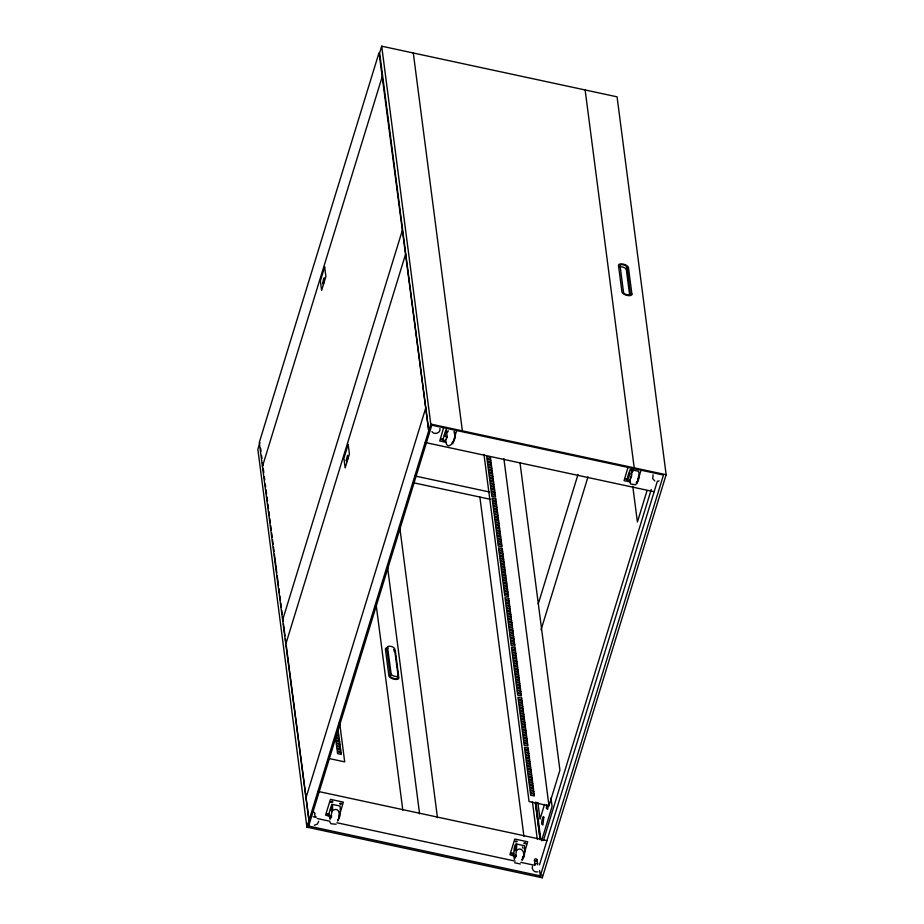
<?xml version="1.0" encoding="UTF-8"?>
<svg xmlns="http://www.w3.org/2000/svg" width="924" height="924" viewBox="0 0 924 924"><rect width="100%" height="100%" fill="white"/><g stroke="black" fill="none" stroke-linecap="round" stroke-linejoin="round"><path stroke-width="1.39" d="M548.475 804.411L547.666 809.401L546.569 808.488A3.881 0.681 -77.9 0 1 546.777 804.896M330.342 809.863L331.173 807.472M446.639 437.248L447.274 436.451L446.165 439.397L443.705 441.129L443.197 438.657L445.934 429.741M446.927 437.595L446.604 437.191M521.794 859.759C525.248 858.165 524.774 850.068 524.428 845.703L516.204 843.935C513.132 844.189 513.074 865.569 515.904 855.763C515.962 854.007 514.714 857.276 515.754 856.767M631.023 476.472L631.542 476.23M638.426 478.389L637.826 478.771M514.322 859.47L514.518 857.876M631.092 476.079L630.988 476.726M330.053 819.045L330.318 817.359M445.634 439.385C446.049 454.238 458.258 439.443 454.412 431.935M629.983 479.048L630.445 483.922L635.689 484.834L637.71 481.058L639.038 473.746L638.588 471.309L630.284 469.404C621.921 489.189 635.158 479.036 630.907 469.808M386.879 649.584L387.63 646.904A3.661 1.594 17.1 0 1 390.875 646.373A3.661 1.594 17.1 0 1 394.444 648.371L398.071 675.294L397.32 677.985A3.661 1.594 17.1 0 1 394.074 678.516A3.661 1.594 17.1 0 1 390.506 676.518L386.948 649.122A3.661 1.594 17.1 0 1 387.768 648.556M398.071 675.294L398.001 675.756A3.661 1.594 17.1 0 1 394.767 676.287A3.661 1.594 17.1 0 1 391.187 674.289L387.56 647.354M447.077 436.567L446.558 430.157L444.606 436.521M318.722 821.297L317.429 824.046L314.356 825.236M532.443 866.273C531.45 869.496 534.522 872.857 537.837 871.794M522.892 857.645L522.303 858.015M337.572 820.223C340.852 817.867 340.436 810.521 340.078 806.04L331.866 804.273L329.117 813.189L329.822 818.456L330.526 818.71L332.594 808.592L332.49 804.677L330.919 809.782M522.845 857.784C526.022 853.36 521.194 845.726 516.62 850.554M331.508 816.285L331.45 817.197L330.977 816.77M515.811 856.132L516.828 844.34L514.876 850.715M631.277 477.523L631.034 476.715M630.953 476.853L630.203 477.131L631.034 476.287M511.342 853.337L512.543 852.933L513.64 853.88M631 474.324L631.785 472.083M522.187 860.313L523.1 857.114L522.51 856.987M259.91 442.608L257.854 449.283L306.93 827.165L542.296 877.8L666.146 474.717L617.07 96.835L381.704 46.2L379.649 52.876L428.724 430.757L379.025 52.749L259.286 442.469L308.986 820.477L286.301 645.853M262.439 466.493L382.178 76.761M282.628 619.992L402.367 230.272M285.793 644.12L405.532 254.389M305.994 797.747L425.733 408.015M306.93 827.165L430.78 424.07L381.704 46.2M308.639 826.056L431.797 425.19L663.478 475.04L540.321 875.894L308.639 826.056L308.281 823.296M443.705 427.454L439.732 440.991L446.177 442.388M452.633 443.774L453.684 440.355M454.111 438.992L456.629 430.78M338.565 818.306L343.347 802.136L330.434 799.364L325.594 815.095L330.908 816.839M393.959 651.108L394.64 648.879M390.309 675.998L390.991 673.781M629.591 294.571L626.333 269.554L626.83 266.805A3.661 1.594 17.1 0 0 623.25 264.807A3.661 1.594 17.1 0 0 620.016 265.338L623.573 292.735A3.661 1.594 17.1 0 0 627.142 294.733A3.661 1.594 17.1 0 0 630.387 294.202L627.026 267.325M538.23 603.973L577.997 474.52M541.048 629.879L588.022 476.819M628.054 467.117L624.07 480.653L630.526 482.051M628.17 478.736L629.729 473.631M636.982 483.437L640.979 470.432M522.915 857.969L527.685 841.799L514.784 839.027L509.944 854.758L513.871 856.017M544.548 804.4L540.032 819.103L537.872 802.494M483.968 454.412L529.048 801.535L548.983 805.82L559.921 770.189L520.039 463.063M647.089 490.505L637.41 522.025L632.767 486.313M541.568 840.748L552.09 806.49L550.981 797.92M543.381 840.621L651.27 489.512M539.477 864.91L657.368 481.208M337.71 821.032C340.009 816.654 340.517 806.363 332.617 810.348M447.493 432.282L448.359 430.827M331.97 811.526L332.27 810.891M631.843 471.945L633.229 470.097M653.072 474.809L652.737 478.667L654.746 480.954M330.353 816.689L330.538 815.684L331.162 815.95M331.658 815.823L331.15 815.869M515.292 856.479L514.876 855.347L515.5 855.532M629.775 472.395L628.805 475.167M515.881 846.742L514.807 848.521L515.003 850.403M452.113 442.781C455.763 440.274 454.885 435.112 454.146 431.508M445.818 432.363L444.363 435.008L444.86 436.428M336.093 824.231L331 823.781L329.983 822.279M446.442 437.595L446.084 436.451L446.685 436.706M520.339 863.975L514.599 862.75M658.038 481.265L659.089 480.861M534.476 863.894L537.768 863.432M636.266 482.559L638.345 480.364L639.165 476.276M631.623 471.217L633.31 470.974M313.167 816.77L316.458 817.082M430.78 424.07L666.146 474.717M425.259 442.504L654.134 491.741M414.945 475.964L489.639 492.03M412.936 482.651L490.552 499.353M336.359 734.926L338.854 735.469L338.611 733.656M336.463 735.816L338.958 736.359L339.189 738.161L335.458 737.364M328.759 758.442L344.698 761.873L339.501 721.875M318.064 791.406L546.939 840.644M317.209 818.525L329.856 821.24M336.867 822.753L515.199 861.122M520.813 862.335L534.857 865.349M515.165 841.741C519.392 842.157 516.031 840.251 515.003 841.394M431.924 431.612C434.188 435.262 441.002 432.975 439.916 428.586M522.372 846.938L523.088 848.29M511.411 853.522L512.658 854.319L513.594 853.453M626.333 269.554L626.137 269.034A3.661 1.594 17.1 0 0 623.03 267.151A3.661 1.594 17.1 0 0 619.623 267.232M627.719 479.348C624.67 476.461 625.583 481.519 627.662 478.921M443.37 439.685C440.321 436.798 441.233 441.857 443.312 439.258M535.354 802.679L540.228 839.754L535.423 802.413M585.135 89.963L634.211 467.844M503.892 458.708L548.983 805.82M535.955 802.124L540.771 839.269M532.443 801.94L537.283 839.154M541.926 874.936L542.296 877.8M539.604 870.385L540.321 875.894M537.006 859.944L537.641 864.772M534.43 860.001L535.054 864.829M479.879 497.054L523.931 836.278M413.294 52.991L462.37 430.873M399.549 525.687L437.468 817.682M387.618 567.648L419.6 813.836M376.056 604.111L402.829 810.233M337.907 728.227L338.138 730.029M338.23 730.942L338.473 732.755M314.645 813.236L315.119 816.851M260.649 448.325L261.018 451.189M261.584 455.486L261.954 458.35M262.508 462.647L262.878 465.511M263.248 468.364L263.814 472.661M264.368 476.957L264.738 479.822M265.303 484.118L265.673 486.971M266.043 489.836L266.597 494.132M266.967 496.997L267.533 501.293M267.902 504.158L268.457 508.443M268.826 511.307L269.392 515.604M269.762 518.468L270.316 522.765M270.686 525.617L271.252 529.914M271.621 532.778L272.176 537.075M272.545 539.939L273.111 544.236M273.481 547.089L274.035 551.385M274.405 554.25L276.819 572.857M277.2 575.721L278.494 585.735M278.863 588.6L279.429 592.896M279.799 595.761L280.353 600.057M280.723 602.922L281.289 607.207M281.658 610.071L282.213 614.368M282.582 617.232L283.148 621.529M283.518 624.381L285.008 635.839M285.377 638.703L285.932 642.989M312.116 812.993A1.294 1.143 -7.4 0 1 313.698 812.15A1.294 1.143 -7.4 0 1 314.599 813.536M535.377 861.087A1.294 1.143 -7.4 0 1 534.603 859.436A1.294 1.143 -7.4 0 1 536.636 859.147A1.294 1.143 -7.4 0 1 536.359 860.949M387.653 647.678A5.174 2.252 17.1 0 0 385.435 649.226L388.877 675.744A5.174 2.252 17.1 0 0 394.167 679.221A5.174 2.252 17.1 0 0 398.845 677.881L395.391 651.374A5.174 2.252 17.1 0 0 393.716 649.353M330.723 801.963C333.645 803.43 333.437 799.734 330.723 801.963M543.762 817.625L542.873 824.993L541.776 824.069A3.881 0.681 -77.9 0 1 542.469 818.572A3.881 0.681 -77.9 0 1 543.762 817.625M322.73 282.813C323.562 289.073 325.826 269.011 322.73 282.813M346.269 460.267C347.089 466.539 349.353 446.477 346.269 460.267M327.108 813.721C327.396 815.892 330.908 812.716 327.108 813.721M339.801 803.499C340.101 805.682 343.601 802.494 339.801 803.499M524.151 843.162C525.202 841.533 527.754 845.564 524.047 843.115M324.647 266.932L320.374 280.85L321.61 290.425L325.895 276.507L324.647 266.932M348.175 444.386L343.901 458.316L345.149 467.879L349.422 453.961L348.175 444.386M490.436 457.403L486.694 456.595L486.936 458.408L490.667 459.205L490.436 457.403M490.76 460.094L487.017 459.297L487.248 461.099L490.991 461.908L490.76 460.094M491.118 462.797L487.375 462L487.606 463.802L491.349 464.61L491.118 462.797M491.487 465.534L487.757 464.726L487.988 466.539L491.718 467.336L491.487 465.534M491.811 468.237L488.08 467.428L488.311 469.242L492.042 470.039L491.811 468.237M492.169 470.94L488.438 470.131L488.669 471.933L492.4 472.742L492.169 470.94M492.55 473.666L488.808 472.857L489.039 474.67L492.781 475.479L492.55 473.666M492.873 476.368L489.131 475.56L489.362 477.373L493.104 478.17L492.873 476.368M493.231 479.071L489.489 478.262L489.72 480.076L493.462 480.873L493.231 479.071M493.601 481.797L489.87 481L490.101 482.802L493.832 483.61L493.601 481.797M493.924 484.499L490.182 483.691L490.425 485.504L494.155 486.313L493.924 484.499M494.282 487.202L490.552 486.394L490.783 488.207L494.513 489.004L494.282 487.202M494.663 489.928L490.921 489.131L491.152 490.933L494.894 491.741L494.663 489.928M494.975 492.631L491.245 491.834L491.476 493.635L495.218 494.444L494.975 492.631M495.345 495.333L491.603 494.536L491.834 496.338L495.576 497.147L495.345 495.333M495.83 498.972L492.099 498.163L492.33 499.976L496.061 500.773L495.83 498.972M496.153 501.674L492.423 500.866L492.654 502.679L496.384 503.476L496.153 501.674M496.511 504.377L492.781 503.568L493.012 505.37L496.742 506.179L496.511 504.377M496.893 507.103L493.15 506.306L493.381 508.108L497.124 508.916L496.893 507.103M497.216 509.805L493.474 508.997L493.705 510.81L497.447 511.607L497.216 509.805M497.574 512.508L493.832 511.7L494.063 513.513L497.805 514.31L497.574 512.508M497.944 515.234L494.213 514.437L494.444 516.239L498.175 517.047L497.944 515.234M498.267 517.937L494.525 517.128L494.767 518.942L498.498 519.75L498.267 517.937M498.625 520.639L494.894 519.831L495.125 521.644L498.856 522.441L498.625 520.639M499.006 523.377L495.264 522.568L495.495 524.37L499.237 525.178L499.006 523.377M499.318 526.068L495.587 525.271L495.818 527.073L499.561 527.881L499.318 526.068M499.688 528.771L495.945 527.974L496.176 529.775L499.919 530.584L499.688 528.771M500.057 531.508L496.315 530.699L496.558 532.513L500.288 533.31L500.057 531.508M500.381 534.199L496.638 533.402L496.881 535.204L500.612 536.012L500.381 534.199M500.739 536.902L496.997 536.105L497.239 537.907L500.97 538.715L500.739 536.902M501.108 539.639L497.378 538.831L497.609 540.644L501.351 541.441L501.108 539.639M501.432 542.342L497.701 541.533L497.932 543.347L501.674 544.144L501.432 542.342M501.79 545.044L498.059 544.236L498.29 546.038L502.032 546.846L501.79 545.044M502.286 548.671L498.556 547.874L498.787 549.676L502.529 550.485L502.286 548.671M502.61 551.374L498.879 550.577L499.11 552.379L502.852 553.187L502.61 551.374M502.968 554.077L499.237 553.268L499.468 555.081L503.21 555.89L502.968 554.077M503.349 556.814L499.607 556.005L499.849 557.819L503.58 558.616L503.349 556.814M503.672 559.505L499.93 558.708L500.173 560.51L503.903 561.318L503.672 559.505M504.03 562.208L500.288 561.411L500.531 563.213L504.261 564.021L504.03 562.208M504.4 564.945L500.669 564.137L500.9 565.95L504.643 566.747L504.4 564.945M504.723 567.648L500.993 566.839L501.224 568.641L504.966 569.45L504.723 567.648M505.082 570.339L501.351 569.542L501.582 571.344L505.324 572.152L505.082 570.339M505.463 573.076L501.72 572.268L501.963 574.081L505.694 574.89L505.463 573.076M505.786 575.779L502.044 574.971L502.286 576.784L506.017 577.581L505.786 575.779M506.144 578.482L502.402 577.673L502.644 579.487L506.375 580.284L506.144 578.482M506.514 581.208L502.783 580.411L503.014 582.212L506.756 583.021L506.514 581.208M506.837 583.91L503.106 583.102L503.337 584.915L507.08 585.712L506.837 583.91M507.195 586.613L503.464 585.804L503.696 587.618L507.438 588.415L507.195 586.613M507.576 589.339L503.834 588.542L504.077 590.344L507.807 591.152L507.576 589.339M507.9 592.041L504.158 591.245L504.389 593.046L508.131 593.855L507.9 592.041M508.258 594.744L504.516 593.936L504.758 595.749L508.489 596.558L508.258 594.744M508.743 598.382L505.012 597.574L505.243 599.387L508.985 600.184L508.743 598.382M509.066 601.085L505.336 600.277L505.567 602.078L509.309 602.887L509.066 601.085M509.424 603.788L505.694 602.979L505.925 604.781L509.667 605.59L509.424 603.788M509.805 606.514L506.063 605.705L506.306 607.518L510.036 608.327L509.805 606.514M510.129 609.216L506.387 608.408L506.629 610.221L510.36 611.018L510.129 609.216M510.487 611.919L506.745 611.111L506.987 612.924L510.718 613.721L510.487 611.919M510.857 614.645L507.126 613.848L507.357 615.65L511.099 616.458L510.857 614.645M511.18 617.347L507.449 616.539L507.68 618.352L511.422 619.149L511.18 617.347M511.538 620.05L507.807 619.242L508.038 621.055L511.781 621.852L511.538 620.05M511.919 622.776L508.177 621.979L508.419 623.781L512.15 624.589L511.919 622.776M512.243 625.479L508.5 624.682L508.731 626.484L512.473 627.292L512.243 625.479M512.601 628.181L508.858 627.373L509.101 629.186L512.832 629.995L512.601 628.181M512.97 630.919L509.239 630.11L509.471 631.924L513.213 632.721L512.97 630.919M513.294 633.61L509.563 632.813L509.794 634.615L513.525 635.423L513.294 633.61M513.652 636.313L509.921 635.516L510.152 637.317L513.894 638.126L513.652 636.313M514.033 639.05L510.291 638.241L510.522 640.055L514.264 640.852L514.033 639.05M514.356 641.753L510.614 640.944L510.845 642.746L514.587 643.554L514.356 641.753M514.714 644.444L510.972 643.647L511.203 645.449L514.945 646.257L514.714 644.444M515.199 648.082L511.469 647.285L511.7 649.087L515.442 649.895L515.199 648.082M515.523 650.785L511.792 649.976L512.023 651.79L515.765 652.598L515.523 650.785M515.881 653.487L512.15 652.679L512.381 654.492L516.123 655.289L515.881 653.487M516.262 656.213L512.52 655.416L512.762 657.218L516.493 658.027L516.262 656.213M516.585 658.916L512.843 658.119L513.074 659.921L516.816 660.729L516.585 658.916M516.943 661.619L513.201 660.822L513.444 662.624L517.174 663.432L516.943 661.619M517.313 664.356L513.582 663.548L513.813 665.361L517.556 666.158L517.313 664.356M517.636 667.047L513.906 666.25L514.137 668.052L517.867 668.861L517.636 667.047M517.994 669.75L514.264 668.953L514.495 670.755L518.237 671.563L517.994 669.75M518.376 672.487L514.633 671.679L514.864 673.492L518.607 674.289L518.376 672.487M518.699 675.19L514.957 674.381L515.188 676.183L518.93 676.992L518.699 675.19M519.057 677.893L515.315 677.084L515.546 678.886L519.288 679.694L519.057 677.893M519.427 680.618L515.696 679.81L515.927 681.623L519.658 682.432L519.427 680.618M519.75 683.321L516.008 682.513L516.25 684.326L519.981 685.123L519.75 683.321M520.108 686.024L516.377 685.215L516.608 687.029L520.339 687.826L520.108 686.024M520.489 688.75L516.747 687.953L516.978 689.754L520.72 690.563L520.489 688.75M520.801 691.452L517.07 690.644L517.301 692.457L521.044 693.254L520.801 691.452M521.171 694.155L517.428 693.346L517.659 695.16L521.402 695.957L521.171 694.155M521.702 698.094L517.96 697.285L518.191 699.098L521.933 699.895L521.702 698.094M522.014 700.796L518.283 699.988L518.514 701.79L522.256 702.598L522.014 700.796M522.383 703.487L518.641 702.69L518.872 704.492L522.614 705.301L522.383 703.487M522.753 706.225L519.022 705.416L519.253 707.23L522.984 708.027L522.753 706.225M523.076 708.927L519.334 708.119L519.577 709.932L523.307 710.729L523.076 708.927M523.434 711.63L519.704 710.822L519.935 712.635L523.665 713.432L523.434 711.63M523.816 714.356L520.073 713.559L520.304 715.361L524.047 716.169L523.816 714.356M524.127 717.059L520.397 716.25L520.628 718.064L524.37 718.86L524.127 717.059M524.497 719.761L520.755 718.953L520.986 720.766L524.728 721.563L524.497 719.761M524.867 722.487L521.124 721.69L521.367 723.492L525.098 724.301L524.867 722.487M525.19 725.19L521.448 724.393L521.69 726.195L525.421 727.003L525.19 725.19M525.548 727.893L521.806 727.084L522.048 728.897L525.779 729.706L525.548 727.893M525.918 730.63L522.187 729.821L522.418 731.623L526.16 732.432L525.918 730.63M526.241 733.321L522.51 732.524L522.741 734.326L526.484 735.134L526.241 733.321M526.599 736.024L522.869 735.227L523.1 737.029L526.842 737.837L526.599 736.024M526.98 738.761L523.238 737.953L523.481 739.766L527.211 740.563L526.98 738.761M527.304 741.464L523.562 740.655L523.804 742.457L527.535 743.266L527.304 741.464M527.662 744.155L523.92 743.358L524.162 745.16L527.893 745.968L527.662 744.155M528.193 748.094L524.451 747.297L524.693 749.098L528.424 749.907L528.193 748.094M528.516 750.796L524.774 749.988L525.017 751.801L528.747 752.61L528.516 750.796M528.875 753.499L525.132 752.69L525.375 754.504L529.106 755.301L528.875 753.499M529.244 756.225L525.513 755.428L525.744 757.23L529.487 758.038L529.244 756.225M529.567 758.927L525.837 758.13L526.068 759.932L529.81 760.741L529.567 758.927M529.926 761.63L526.195 760.833L526.426 762.635L530.168 763.443L529.926 761.63M530.307 764.367L526.564 763.559L526.807 765.372L530.538 766.169L530.307 764.367M530.63 767.059L526.888 766.262L527.119 768.063L530.861 768.872L530.63 767.059M530.988 769.761L527.246 768.964L527.489 770.766L531.219 771.575L530.988 769.761M531.358 772.499L527.627 771.69L527.858 773.504L531.6 774.3L531.358 772.499M531.681 775.201L527.951 774.393L528.182 776.195L531.912 777.003L531.681 775.201M532.039 777.904L528.309 777.096L528.54 778.897L532.282 779.706L532.039 777.904M339.293 739.084L335.551 738.276L335.793 740.089L339.524 740.886L339.293 739.084M532.42 780.63L528.678 779.821L528.921 781.635L532.651 782.443L532.42 780.63M339.674 741.787L335.932 740.99L336.174 742.792L339.905 743.601L339.674 741.787M532.744 783.333L529.002 782.524L529.233 784.337L532.975 785.134L532.744 783.333M340.009 744.49L336.278 743.681L336.509 745.495L340.251 746.303L340.009 744.49M533.102 786.035L529.36 785.227L529.602 787.04L533.333 787.837L533.102 786.035M340.344 747.216L336.613 746.407L336.844 748.221L340.586 749.018L340.344 747.216M533.471 788.761L529.741 787.964L529.972 789.766L533.714 790.574L533.471 788.761M340.725 749.93L336.994 749.121L337.225 750.935L340.968 751.732L340.725 749.93M533.795 791.464L530.064 790.655L530.295 792.469L534.026 793.266L533.795 791.464M341.072 752.621L337.329 751.824L337.572 753.626L341.303 754.434L341.072 752.621M534.153 794.166L530.422 793.358L530.653 795.171L534.395 795.968L534.153 794.166M631.901 294.098L628.459 267.59A5.174 2.252 17.1 0 0 623.157 264.102A5.174 2.252 17.1 0 0 618.491 265.442L621.933 291.949A5.174 2.252 17.1 0 0 627.234 295.437A5.174 2.252 17.1 0 0 631.901 294.098"/></g></svg>
